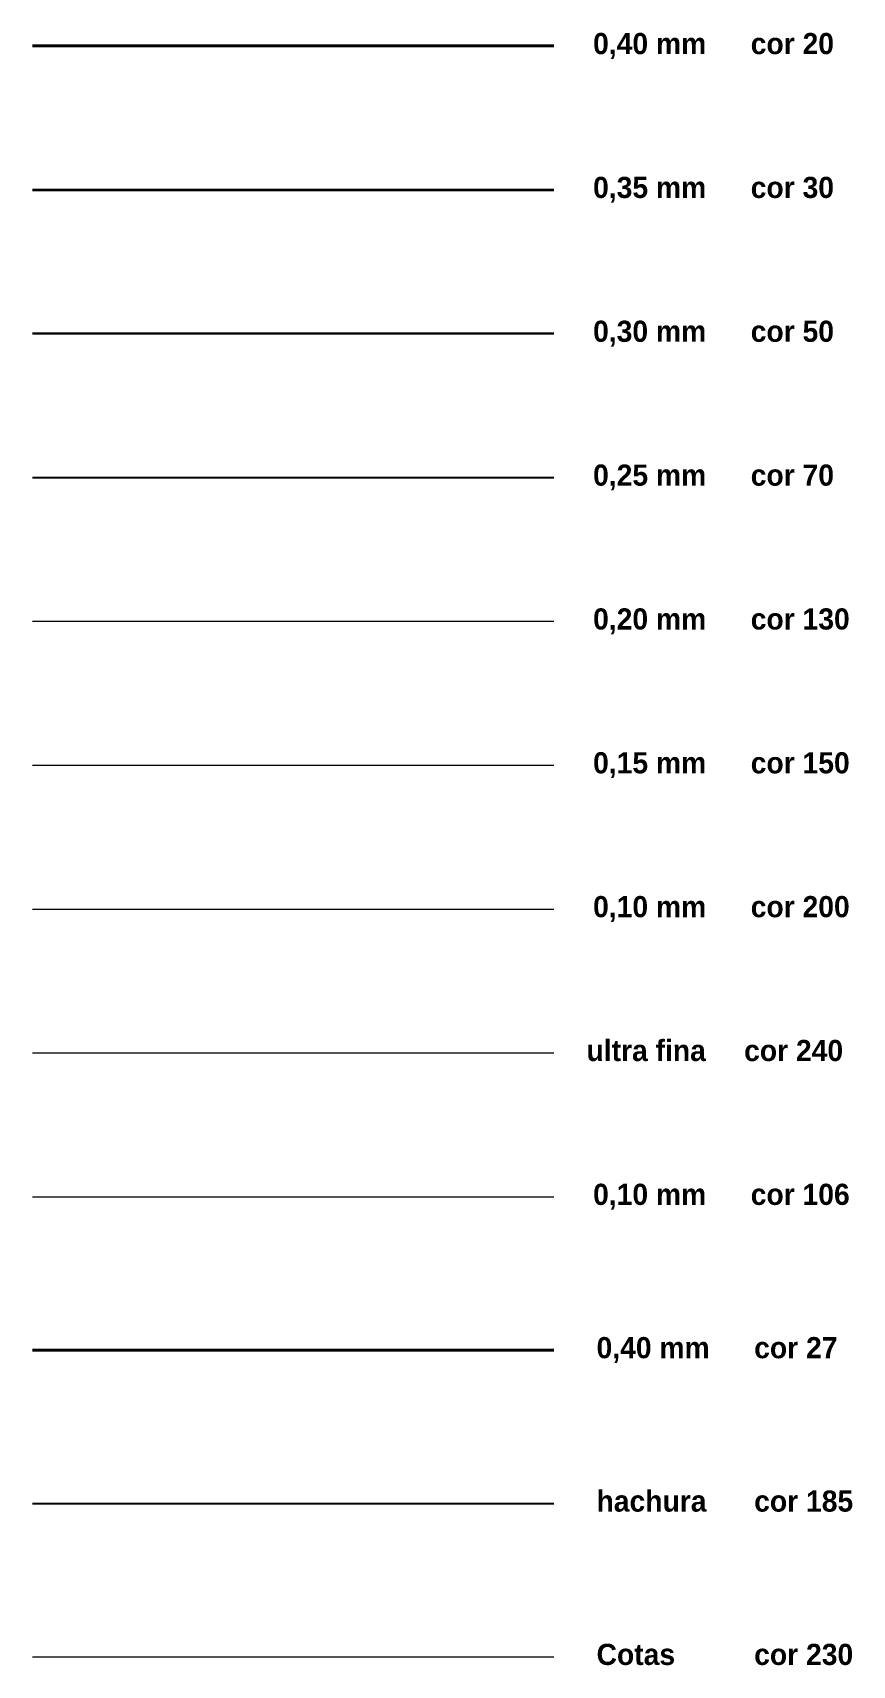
# Model space of a CAD drawing. Header units: millimetres. Extents: x 3006 to 6000, y 1661 to 3774.
# Drawn here: x 3909.36 to 3919.06, y 1666.37 to 1685.67 of the extents above; entities that cross this region are included whole.
import ezdxf

# ---------------------------------------------------------------- set-up
doc = ezdxf.new("R2010")
doc.units = ezdxf.units.MM
doc.header["$LTSCALE"] = 10
for name, color, linetype, lineweight in [('.10', 200, 'Continuous', 9), ('.10 ultra fina', 240, 'Continuous', 5), ('.15', 150, 'Continuous', 15), ('.20', 130, 'Continuous', 20), ('.25', 70, 'Continuous', 25), ('.30', 50, 'Continuous', 30), ('.35', 30, 'Continuous', 35), ('.40', 20, 'Continuous', 40), ('.40 Interno parede', 27, 'Continuous', 40), ('COTAS', 230, 'Continuous', 15)]:
    doc.layers.add(name, color=color, linetype=linetype, lineweight=lineweight)
doc.layers.add('.20 hachura', color=185, linetype='Continuous')
doc.layers.add('Escrita', color=34, linetype='Continuous')
doc.layers.add('Verde', color=7, linetype='Continuous', true_color=0x136734)
doc.styles.get("Standard").update_dxf_attribs({"font": 'arial.ttf'})

msp = doc.modelspace()

# ---------------------------------------------------------------- linework, layer by layer
at = {"layer": '.10', "color": 200, "lineweight": 9}
msp.add_line((3909.363, 1675.31), (3915.528, 1675.31), dxfattribs=at)
at = {"layer": '.10 ultra fina', "color": 240, "lineweight": 5}
msp.add_line((3909.363, 1673.61), (3915.528, 1673.61), dxfattribs=at)
at = {"layer": '.15', "color": 150, "lineweight": 15}
msp.add_line((3909.363, 1677.01), (3915.528, 1677.01), dxfattribs=at)
at = {"layer": '.20', "color": 130, "lineweight": 20}
msp.add_line((3909.363, 1678.71), (3915.528, 1678.71), dxfattribs=at)
at = {"layer": '.20 hachura', "color": 185}
msp.add_line((3909.363, 1668.285), (3915.528, 1668.285), dxfattribs=at)
at = {"layer": '.25', "color": 70, "lineweight": 25}
msp.add_line((3909.363, 1680.41), (3915.528, 1680.41), dxfattribs=at)
at = {"layer": '.30', "color": 50, "lineweight": 30}
msp.add_line((3909.363, 1682.11), (3915.528, 1682.11), dxfattribs=at)
at = {"layer": '.35', "color": 30, "lineweight": 35}
msp.add_line((3909.363, 1683.81), (3915.528, 1683.81), dxfattribs=at)
at = {"layer": '.40', "color": 20, "lineweight": 40}
msp.add_line((3909.363, 1685.51), (3915.528, 1685.51), dxfattribs=at)
at = {"layer": '.40 Interno parede', "color": 27}
msp.add_line((3909.363, 1670.098), (3915.528, 1670.098), dxfattribs=at)
at = {"layer": 'COTAS'}
msp.add_line((3909.363, 1666.473), (3915.528, 1666.473), dxfattribs=at)
at = {"layer": 'Verde', "color": 106, "lineweight": 9}
msp.add_line((3909.363, 1671.91), (3915.528, 1671.91), dxfattribs=at)

# ---------------------------------------------------------------- texts
at = {"layer": 'Escrita', "char_height": 0.25, "attachment_point": 1}
for s, insert in [('{\\Fbold|c0;\\C116;\\c3434259;0,40 mm}', (3915.991, 1685.663)), ('{\\Fbold|c0;\\C116;\\c3434259;cor 20}', (3917.855, 1685.663)), ('{\\Fbold|c0;\\C116;\\c3434259;0,35 mm}', (3915.991, 1683.963)), ('{\\Fbold|c0;\\C116;\\c3434259;cor 30}', (3917.855, 1683.963)), ('{\\Fbold|c0;\\C116;\\c3434259;0,30 mm}', (3915.991, 1682.263)), ('{\\Fbold|c0;\\C116;\\c3434259;cor 50}', (3917.855, 1682.263)), ('{\\Fbold|c0;\\C116;\\c3434259;0,25 mm}', (3915.991, 1680.563)), ('{\\Fbold|c0;\\C116;\\c3434259;cor 70}', (3917.855, 1680.563)), ('{\\Fbold|c0;\\C116;\\c3434259;0,20 mm}', (3915.991, 1678.863)), ('{\\Fbold|c0;\\C116;\\c3434259;cor 130}', (3917.855, 1678.863)), ('{\\Fbold|c0;\\C116;\\c3434259;0,15 mm}', (3915.991, 1677.163)), ('{\\Fbold|c0;\\C116;\\c3434259;cor 150}', (3917.855, 1677.163)), ('{\\Fbold|c0;\\C116;\\c3434259;0,10 mm}', (3915.991, 1675.463)), ('{\\Fbold|c0;\\C116;\\c3434259;cor 200}', (3917.855, 1675.463)), ('{\\Fbold|c0;\\C116;\\c3434259;ultra fina}', (3915.913, 1673.763)), ('{\\Fbold|c0;\\C116;\\c3434259;cor 240}', (3917.777, 1673.763)), ('{\\Fbold|c0;\\C116;\\c3434259;0,10 mm}', (3915.991, 1672.063)), ('{\\Fbold|c0;\\C116;\\c3434259;cor 106}', (3917.855, 1672.063)), ('{\\Fbold|c0;\\C116;\\c3434259;0,40 mm}', (3916.032, 1670.251)), ('{\\Fbold|c0;\\C116;\\c3434259;cor 27}', (3917.896, 1670.251)), ('{\\Fbold|c0;\\C116;\\c3434259;hachura}', (3916.032, 1668.438)), ('{\\Fbold|c0;\\C116;\\c3434259;cor 185}', (3917.896, 1668.438)), ('{\\Fbold|c0;\\C116;\\c3434259;Cotas}', (3916.032, 1666.626)), ('{\\Fbold|c0;\\C116;\\c3434259;cor 230}', (3917.896, 1666.626))]:
    msp.add_mtext_dynamic_manual_height_columns(s, width=5.26656, gutter_width=1, heights=[0], dxfattribs=dict(at, insert=insert))

doc.saveas('drawing.dxf')
